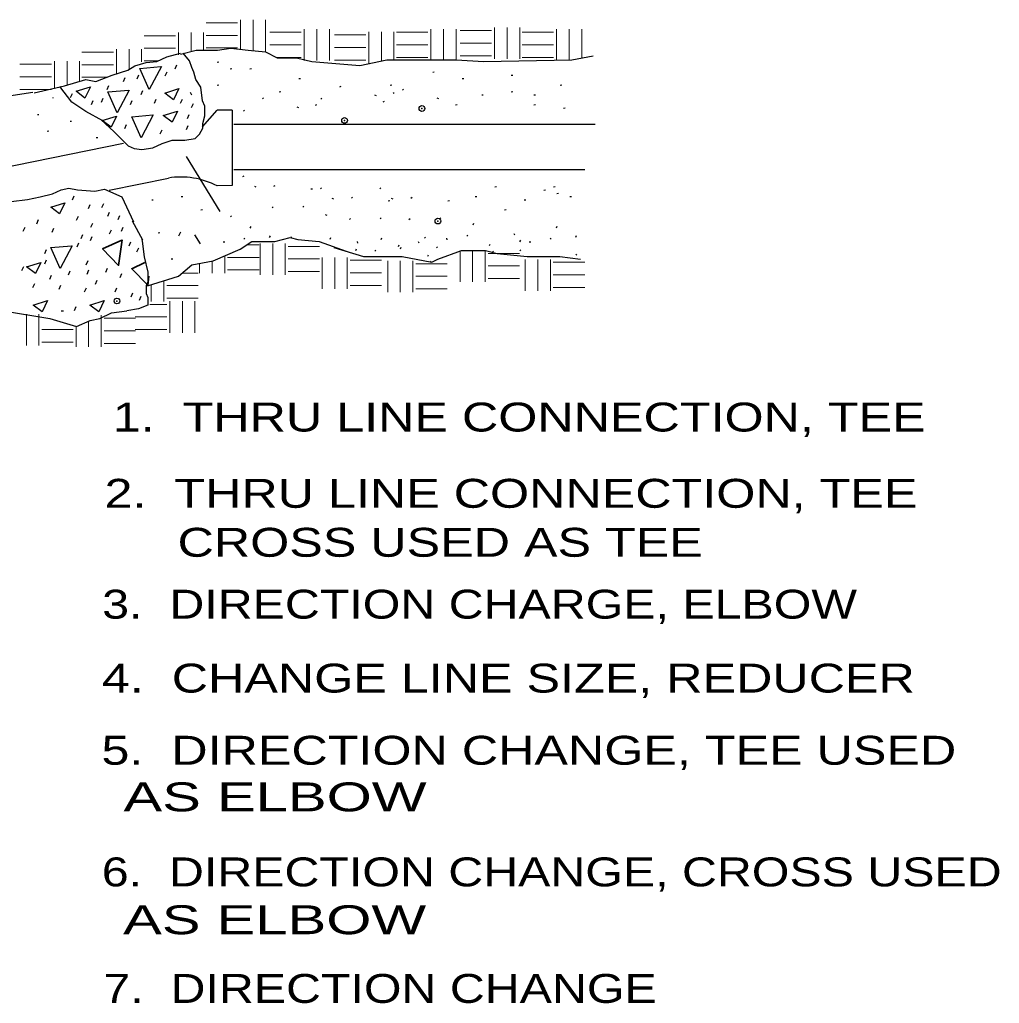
# Model space of a CAD drawing. Extents: x -7241 to 22379, y -6017 to 22379.
# Drawn here: x 4133 to 7385, y -4296 to -1031 of the extents above; entities that cross this region are included whole.
import ezdxf

# ---------------------------------------------------------------- set-up
doc = ezdxf.new("R2010")
doc.units = 0
doc.header["$LTSCALE"] = 38
doc.header["$PDMODE"] = 32
doc.header["$PDSIZE"] = 19
doc.layers.add('10', color=7, linetype='Continuous', lineweight=25)

msp = doc.modelspace()

# ---------------------------------------------------------------- linework, layer by layer
at = {"layer": '10', "lineweight": 13}
for p, q in [((4751.5, -1041.7), (4855.66, -1041.7)), ((4866.08, -1031.29), (4866.08, -1129.23)), ((4907.75, -1031.29), (4907.75, -1133.88)), ((4949.41, -1031.29), (4949.41, -1135.45)), ((4660.23, -1074.32), (4660.23, -1148.08)), ((4701.89, -1074.32), (4701.89, -1136.68)), ((4743.56, -1074.32), (4743.56, -1132.06)), ((4963.07, -1073.26), (5067.24, -1073.26)), ((5077.65, -1062.84), (5077.65, -1167.01)), ((5119.32, -1062.84), (5119.32, -1167.01)), ((5160.99, -1062.84), (5160.99, -1167.01)), ((5292.08, -1071.45), (5292.08, -1175.62)), ((5333.75, -1071.45), (5333.75, -1168.11)), ((5375.42, -1071.45), (5375.42, -1164.16)), ((5383.35, -1073.26), (5487.52, -1073.26)), ((5497.94, -1062.84), (5497.94, -1164.16)), ((5539.6, -1062.84), (5539.6, -1164.16)), ((5581.27, -1062.84), (5581.27, -1164.16)), ((5594.92, -1067.52), (5699.09, -1067.52)), ((5709.51, -1057.11), (5709.51, -1161.27)), ((5751.17, -1057.11), (5751.17, -1161.27)), ((5792.84, -1057.11), (5792.84, -1161.27)), ((5800.78, -1073.26), (5904.94, -1073.26)), ((5915.36, -1062.84), (5915.36, -1167.01)), ((5957.03, -1062.84), (5957.03, -1164.36)), ((5998.69, -1062.84), (5998.69, -1158.25)), ((4545.64, -1084.73), (4649.81, -1084.73)), ((4751.5, -1083.37), (4855.66, -1083.37)), ((5177.5, -1081.87), (5281.67, -1081.87)), ((5594.92, -1109.19), (5699.09, -1109.19)), ((4339.79, -1139.24), (4443.96, -1139.24)), ((4454.37, -1128.82), (4454.37, -1210.92)), ((4496.04, -1128.82), (4496.04, -1196.48)), ((4537.71, -1128.82), (4537.71, -1171.43)), ((4545.64, -1126.4), (4649.81, -1126.4)), ((4751.5, -1125.04), (4855.66, -1125.04)), ((4963.07, -1114.93), (5067.24, -1114.93)), ((5177.5, -1123.53), (5281.67, -1123.53)), ((5383.35, -1114.93), (5487.52, -1114.93)), ((5800.78, -1114.93), (5904.94, -1114.93)), ((4248.52, -1168.99), (4248.52, -1258.74)), ((4290.19, -1168.99), (4290.19, -1248.49)), ((4331.86, -1168.99), (4331.86, -1235.96)), ((4545.64, -1168.07), (4593.64, -1168.07)), ((4985.16, -1156.59), (5067.24, -1156.59)), ((5177.5, -1165.2), (5281.67, -1165.2)), ((5383.35, -1156.59), (5487.52, -1156.59)), ((5594.92, -1150.86), (5699.09, -1150.86)), ((5800.78, -1156.59), (5904.94, -1156.59)), ((4133.94, -1179.4), (4238.11, -1179.4)), ((4339.79, -1180.91), (4443.96, -1180.91)), ((4133.94, -1221.07), (4238.11, -1221.07)), ((4339.79, -1222.57), (4421.97, -1222.57)), ((4133.94, -1262.74), (4238.11, -1262.74)), ((4886.6, -1778.43), (4927.39, -1778.43)), ((4931.37, -1774.14), (4931.37, -1878.3)), ((4973.04, -1774.14), (4973.04, -1878.3)), ((5014.7, -1774.14), (5014.7, -1878.3)), ((5024.35, -1783.82), (5128.52, -1783.82)), ((4813.58, -1815.07), (4813.58, -1872.9)), ((4823.22, -1820.09), (4927.39, -1820.09)), ((5024.35, -1825.49), (5128.52, -1825.49)), ((5137.22, -1820.04), (5137.22, -1924.2)), ((5178.89, -1820.04), (5178.89, -1924.2)), ((5220.56, -1820.04), (5220.56, -1924.2)), ((5594.67, -1797.09), (5594.67, -1901.25)), ((5636.34, -1797.09), (5636.34, -1901.25)), ((5678.01, -1797.09), (5678.01, -1901.25)), ((5687.65, -1806.77), (5791.82, -1806.77)), ((5811.3, -1826.79), (5811.3, -1930.96)), ((5852.97, -1826.79), (5852.97, -1930.96)), ((5894.64, -1826.79), (5894.64, -1930.96)), ((4730.24, -1839.8), (4730.24, -1872.9)), ((4771.91, -1832.2), (4771.91, -1872.9)), ((5230.2, -1829.72), (5334.37, -1829.72)), ((5354.51, -1831.51), (5354.51, -1935.68)), ((5396.18, -1831.51), (5396.18, -1935.68)), ((5437.85, -1831.51), (5437.85, -1935.68)), ((5447.49, -1841.2), (5551.66, -1841.2)), ((5687.65, -1848.44), (5791.82, -1848.44)), ((5904.28, -1836.48), (6008.45, -1836.48)), ((4672.51, -1872.16), (4725.12, -1872.16)), ((4823.22, -1861.76), (4927.39, -1861.76)), ((5024.35, -1867.16), (5128.52, -1867.16)), ((5230.2, -1871.39), (5334.37, -1871.39)), ((5447.49, -1882.87), (5551.66, -1882.87)), ((5687.65, -1890.11), (5791.82, -1890.11)), ((5904.28, -1878.15), (6008.45, -1878.15)), ((4569.64, -1911.29), (4569.64, -1966.64)), ((4611.31, -1898.22), (4611.31, -1966.64)), ((4620.95, -1913.82), (4725.12, -1913.82)), ((5230.2, -1913.06), (5334.37, -1913.06)), ((5447.49, -1924.53), (5551.66, -1924.53)), ((5904.28, -1919.81), (6008.45, -1919.81)), ((4620.95, -1955.49), (4725.12, -1955.49)), ((4564.47, -1976.32), (4620.95, -1976.32)), ((4631.37, -1965.91), (4631.37, -2070.07)), ((4673.03, -1965.91), (4673.03, -2070.07)), ((4714.7, -1965.91), (4714.7, -2070.07)), ((4155.4, -2008.18), (4155.4, -2112.35)), ((4197.06, -2008.18), (4197.06, -2112.35)), ((4403.51, -2012.4), (4403.51, -2116.56)), ((4413.15, -2022.08), (4517.32, -2022.08)), ((4516.78, -2017.99), (4620.95, -2017.99)), ((4320.17, -2048.64), (4320.17, -2116.56)), ((4361.84, -2032.12), (4361.84, -2116.56)), ((4206.71, -2059.53), (4310.87, -2059.53)), ((4413.15, -2063.75), (4517.32, -2063.75)), ((4516.78, -2059.66), (4620.95, -2059.66)), ((4206.71, -2101.2), (4310.87, -2101.2)), ((4413.15, -2105.42), (4517.32, -2105.42))]:
    msp.add_line(p, q, dxfattribs=at)
at = {"layer": '10'}
for p, q in [((4788.11, -1172.33), (4793.5, -1171.73)), ((4621.06, -1205.75), (4615.14, -1219.07)), ((4653.97, -1182.03), (4648.05, -1195.35)), ((4831.49, -1194.1), (4836.88, -1193.5)), ((4896.56, -1194.1), (4901.96, -1193.5)), ((5503.9, -1204.98), (5509.3, -1204.38)), ((4481.98, -1224.64), (4476.06, -1237.96)), ((4527.63, -1215.83), (4521.7, -1229.15)), ((5059.24, -1226.74), (5064.64, -1226.14)), ((5601.51, -1226.74), (5606.91, -1226.14)), ((5764.19, -1215.86), (5769.59, -1215.26)), ((4305.72, -1305.23), (4266.67, -1253.07)), ((4427.77, -1250.62), (4421.85, -1263.94)), ((4540.91, -1267.16), (4534.99, -1280.48)), ((4788.11, -1248.51), (4793.5, -1247.91)), ((4994.17, -1270.27), (4999.56, -1269.67)), ((5196.18, -1254.12), (5199.78, -1251.73)), ((5362.91, -1248.51), (5368.31, -1247.91)), ((5372.38, -1275.41), (5375.98, -1273.01)), ((5403.72, -1263.99), (5407.32, -1261.59)), ((5764.19, -1270.27), (5769.59, -1269.67)), ((5926.87, -1248.51), (5932.27, -1247.91)), ((4242.2, -1289.94), (4243.96, -1290.65)), ((4307.01, -1277.81), (4301.09, -1291.13)), ((4375.91, -1300.22), (4369.99, -1313.54)), ((4408.91, -1293.14), (4402.99, -1306.46)), ((4505.56, -1300.22), (4499.64, -1313.54)), ((4584.97, -1296.01), (4579.05, -1309.33)), ((4672, -1296.01), (4666.08, -1309.33)), ((4704.39, -1281.37), (4699.56, -1273.29)), ((4747.56, -1318.13), (4740.07, -1300.61)), ((4939.24, -1293.58), (4942.83, -1291.18)), ((5132.33, -1294.33), (5135.93, -1291.94)), ((5316.85, -1284.14), (5311.46, -1281.74)), ((5339.87, -1304.19), (5343.46, -1301.8)), ((5524.39, -1294), (5519, -1291.6)), ((5666.58, -1281.15), (5671.98, -1280.55)), ((5840.11, -1281.15), (5845.51, -1280.55)), ((4708.5, -1310.1), (4702.58, -1323.42)), ((4740.35, -1387.15), (4788.32, -1331.07)), ((4838.32, -1331.46), (4788.32, -1331.07)), ((4838.32, -1331.46), (4838.32, -1581.53)), ((4875.38, -1333.78), (4878.98, -1331.39)), ((5059.9, -1323.59), (5054.51, -1321.19)), ((5115.44, -1314.86), (5119.03, -1312.47)), ((5579.82, -1313.8), (5585.22, -1313.2)), ((5840.11, -1313.8), (5845.51, -1313.2)), ((5937.72, -1324.68), (5943.11, -1324.08)), ((4191.61, -1346.45), (4197, -1345.85)), ((4300.06, -1368.21), (4305.46, -1367.61)), ((4694.47, -1346.72), (4688.55, -1360.04)), ((4224.14, -1400.86), (4229.54, -1400.26)), ((4486.7, -1380.53), (4480.78, -1393.85)), ((4604.62, -1397.43), (4598.7, -1410.75)), ((4691.66, -1383.34), (4685.74, -1396.66)), ((4843.8, -1378.44), (6043.26, -1378.44)), ((4386.82, -1422.62), (4392.22, -1422.02)), ((3996.88, -1539.34), (4477.57, -1440.94)), ((4798.65, -1668.12), (4686.23, -1485.25)), ((4843.8, -1528.44), (6008.95, -1528.44)), ((4430.08, -1597.2), (4626.46, -1557)), ((4874.01, -1552.08), (4877.61, -1549.68)), ((4838.32, -1581.53), (4788.34, -1582.79)), ((4918.45, -1587.45), (4913.05, -1585.05)), ((4977.08, -1583.74), (4980.68, -1581.34)), ((5099.54, -1592.99), (5104.93, -1592.39)), ((5130.96, -1591.53), (5134.56, -1589.13)), ((5328.61, -1591.53), (5332.21, -1589.13)), ((5709.97, -1585.86), (5715.36, -1585.26)), ((5872.65, -1596.74), (5878.04, -1596.14)), ((5905.18, -1585.86), (5910.58, -1585.26)), ((4312.62, -1617.17), (4306.7, -1630.49)), ((4571.2, -1629.39), (4576.59, -1628.79)), ((4668.81, -1618.5), (4674.2, -1617.9)), ((5175.4, -1626.9), (5170, -1624.5)), ((5234.03, -1623.2), (5237.63, -1620.8)), ((5356.48, -1632.44), (5361.88, -1631.84)), ((5373.05, -1626.9), (5367.65, -1624.5)), ((5431.68, -1623.2), (5435.28, -1620.8)), ((5554.14, -1632.44), (5559.53, -1631.84)), ((5644.89, -1618.5), (5650.29, -1617.9)), ((5807.57, -1629.39), (5812.97, -1628.79)), ((5916.03, -1607.62), (5921.42, -1607.02)), ((5959.41, -1618.5), (5964.81, -1617.9)), ((4365.97, -1645.34), (4360.05, -1658.66)), ((4410.89, -1642.52), (4404.97, -1655.84)), ((4733.88, -1662.03), (4739.27, -1661.43)), ((4970.59, -1654.58), (4974.19, -1652.19)), ((5072.87, -1652.33), (5076.47, -1649.94)), ((5742.5, -1662.03), (5747.9, -1661.43)), ((4194.7, -1696.05), (4188.78, -1709.37)), ((4326.66, -1684.78), (4320.74, -1698.1)), ((4430.55, -1670.7), (4424.63, -1684.02)), ((4464.24, -1681.96), (4458.32, -1695.29)), ((4832.23, -1684.17), (4835.83, -1681.78)), ((5154.02, -1680.95), (5148.62, -1678.55)), ((5227.54, -1694.03), (5231.14, -1691.64)), ((5329.81, -1691.78), (5333.41, -1689.39)), ((5425.19, -1694.03), (5428.79, -1691.64)), ((5527.47, -1691.78), (5531.07, -1689.39)), ((4149.78, -1721.41), (4143.86, -1734.73)), ((4245.24, -1724.22), (4239.32, -1737.54)), ((4374.39, -1707.32), (4368.47, -1720.64)), ((4436.16, -1729.86), (4430.24, -1743.18)), ((4475.47, -1721.41), (4469.55, -1734.73)), ((4542.02, -1763.38), (4507.99, -1700.07)), ((4899.84, -1717.28), (4897.44, -1722.68)), ((5639.57, -1707.4), (5637.17, -1712.8)), ((5915.74, -1717.28), (5913.34, -1722.68)), ((4341.89, -1744.81), (4335.97, -1758.13)), ((4372.38, -1752.04), (4366.45, -1765.36)), ((4537.54, -1755.46), (4539.65, -1766.75)), ((4592.89, -1738.21), (4598.28, -1737.61)), ((4666.25, -1736.02), (4660.33, -1749.34)), ((4713.68, -1745.36), (4731.82, -1775.53)), ((4880.83, -1759.86), (4878.43, -1756.26)), ((4964, -1748.24), (4961.6, -1753.63)), ((5036.77, -1755.86), (5034.37, -1752.27)), ((5164.62, -1755.01), (5162.22, -1760.41)), ((5333.82, -1756.81), (5331.42, -1762.21)), ((5480.36, -1756.82), (5477.96, -1753.22)), ((5551.61, -1761.88), (5551.01, -1756.48)), ((5620.57, -1749.97), (5618.17, -1746.37)), ((5776.51, -1745.98), (5774.11, -1742.38)), ((5896.73, -1759.86), (5894.34, -1756.26)), ((5979.91, -1748.24), (5977.51, -1753.63)), ((4328.23, -1773.31), (4322.3, -1786.64)), ((4500.74, -1769.3), (4494.82, -1782.62)), ((4527.2, -1789.88), (4521.27, -1803.2)), ((4811.87, -1771.76), (4811.27, -1766.37)), ((5249.92, -1793.32), (5247.52, -1798.72)), ((5255.46, -1772.72), (5254.86, -1767.32)), ((5391.99, -1779.54), (5389.59, -1784.93)), ((5397.98, -1787.77), (5395.58, -1793.16)), ((5459.07, -1772.53), (5456.68, -1768.94)), ((5520.31, -1788.34), (5517.91, -1784.74)), ((5694.12, -1776.93), (5691.72, -1782.33)), ((5794.84, -1762.94), (5792.45, -1768.33)), ((5796.48, -1798.23), (5794.08, -1794.63)), ((5827.78, -1771.76), (5827.18, -1766.37)), ((4221.16, -1795.52), (4215.24, -1808.84)), ((4636.27, -1825.27), (4641.67, -1824.67)), ((5314.81, -1799.39), (5312.41, -1795.79)), ((5489.09, -1812.35), (5486.69, -1817.74)), ((5705.71, -1803.19), (5703.31, -1799.59)), ((5981.88, -1813.07), (5979.48, -1809.48)), ((4145.35, -1851.86), (4139.43, -1865.18)), ((4221.16, -1829.32), (4215.24, -1842.64)), ((4358.74, -1832.14), (4352.81, -1845.46)), ((4423.31, -1857.49), (4417.39, -1870.81)), ((5499.28, -1836.39), (5496.89, -1832.79)), ((4238.01, -1880.03), (4232.09, -1893.35)), ((4299.77, -1865.95), (4293.85, -1879.27)), ((4361.54, -1863.13), (4355.62, -1876.45)), ((4471.04, -1874.4), (4465.12, -1887.72)), ((4181.85, -1908.2), (4175.93, -1921.52)), ((4268.89, -1913.84), (4262.97, -1927.16)), ((4353.12, -1922.29), (4347.2, -1935.61)), ((4389.62, -1896.93), (4383.7, -1910.26)), ((4454.2, -1922.29), (4448.28, -1935.61)), ((4507.54, -1939.19), (4501.62, -1952.51)), ((4535.62, -1950.46), (4529.7, -1963.78)), ((4319.43, -1984.27), (4313.51, -1997.59)), ((4270.31, -1997.11), (4278.3, -1997.11))]:
    msp.add_line(p, q, dxfattribs=at)
for points in [[(4180.78, -1274.52), (4282.14, -1250.91), (4352.86, -1229.65), (4385.86, -1236.73), (4440.08, -1215.48), (4491.94, -1198.94), (4515.51, -1184.77), (4553.22, -1172.96), (4588.58, -1170.6), (4621.58, -1154.07), (4666.37, -1142.26)], [(4666.83, -1146.27), (4718.75, -1132.06), (4789.13, -1132.06), (4833.91, -1125.64), (4891.49, -1132.06), (4949.07, -1138.48), (4987.45, -1157.74), (5051.43, -1157.74), (5102.61, -1170.58), (5262.55, -1183.42), (5352.12, -1164.16), (5467.28, -1164.16), (5582.43, -1164.16), (5672, -1170.58), (5966.29, -1164.16), (6036.67, -1151.32)], [(4740.07, -1300.61), (4734.73, -1255.63), (4718.23, -1229.65), (4711.16, -1206.03), (4704.08, -1189.5), (4697.01, -1168.24), (4675.8, -1142.26)], [(4603.23, -1187.04), (4563.27, -1262.52), (4532.19, -1192.96), (4601.75, -1187.04)], [(3839.91, -1317.09), (3973.44, -1298.97), (4056.61, -1298.97), (4082.2, -1286.13), (4176.1, -1271.63)], [(4496.3, -1264.96), (4456.34, -1340.44), (4425.26, -1270.88), (4494.82, -1264.96)], [(4409.43, -1366.64), (4352.86, -1335.93), (4305.72, -1305.23)], [(4741.16, -1375.91), (4747.56, -1350.23), (4747.56, -1318.13)], [(4403.64, -1363.24), (4445.76, -1402.63), (4473.83, -1430.76), (4493.49, -1450.45), (4513.14, -1458.89), (4538.41, -1461.71), (4574.91, -1456.08), (4605.79, -1442.01), (4639.48, -1430.76), (4681.6, -1430.76), (4715.29, -1425.13), (4729.33, -1411.07), (4740.56, -1391.38), (4740.56, -1374.5)], [(4576.44, -1347.62), (4536.48, -1423.1), (4505.4, -1353.55), (4574.96, -1347.62)], [(3976.64, -1695.78), (4005.43, -1673.34), (4059.81, -1650.91), (4104.59, -1634.88), (4158.97, -1628.47), (4200.56, -1618.85), (4242.14, -1609.24), (4270.93, -1596.42), (4296.52, -1590.01), (4325.31, -1596.42)], [(4325.31, -1596.42), (4382.89, -1599.9), (4414.88, -1593.48), (4472.46, -1619.16), (4510.84, -1702.61)], [(4557.57, -1915.07), (4659.94, -1882.98), (4704.72, -1844.46), (4775.09, -1831.62), (4864.66, -1793.1), (4903.05, -1767.43), (4979.82, -1767.43), (5031, -1754.59), (5056.59, -1761.01), (5126.96, -1767.43), (5216.53, -1799.52)], [(3947.87, -1769.38), (3938.27, -1811.68), (3912.68, -1850.2), (3893.49, -1869.46), (3887.09, -1901.55), (3925.47, -1907.97), (3957.46, -1952.91), (3983.05, -1952.91), (4079.02, -1997.84), (4232.56, -2023.52), (4322.13, -2049.2), (4366.91, -2029.94), (4398.9, -2023.52), (4437.29, -2004.26), (4488.47, -1997.84)], [(4306.91, -1781.47), (4266.95, -1856.95), (4235.86, -1787.39), (4305.43, -1781.47)], [(4539.65, -1766.75), (4546.05, -1818.1), (4558.84, -1869.46), (4558.84, -1901.55), (4552.44, -1914.39), (4552.44, -1940.07), (4558.84, -1952.91), (4558.84, -1978.59), (4526.85, -1991.42), (4488.47, -1997.84)], [(5175.94, -1787.09), (5274.58, -1816.74), (5373.21, -1816.74), (5402.8, -1816.74), (5501.43, -1836.5), (5521.16, -1826.62), (5600.06, -1796.97), (5678.97, -1796.97), (5718.42, -1806.86), (5817.05, -1816.74), (5925.55, -1816.74), (5994.59, -1826.62)]]:
    msp.add_lwpolyline(points, dxfattribs=at)
for points in [[(4367.53, -1254.28), (4349.77, -1291.28), (4320.17, -1269.08)], [(4661.78, -1260.08), (4644.02, -1297.08), (4614.42, -1274.88)], [(4656.72, -1334.45), (4638.96, -1371.46), (4609.36, -1349.25)], [(4454.57, -1351.36), (4436.81, -1388.36), (4407.21, -1366.16)], [(4283.3, -1638.71), (4265.54, -1675.71), (4235.94, -1653.51)], [(4203.07, -1836.78), (4185.31, -1873.78), (4155.71, -1851.58)], [(4225.53, -1963.55), (4207.77, -2000.55), (4178.17, -1978.35)], [(4413.64, -1963.55), (4395.89, -2000.55), (4366.29, -1978.35)]]:
    msp.add_lwpolyline(points, close=True, dxfattribs=at)
at = {"layer": '10', "lineweight": 35}
for points in [[(4472.95, -1762.15), (4461.21, -1846.74), (4408.21, -1792.01), (4471.56, -1762.65)], [(4562.04, -1882.29), (4557.86, -1912.4), (4504.86, -1857.67), (4548.46, -1837.47)]]:
    msp.add_lwpolyline(points, dxfattribs=at)
at = {"layer": '10'}
msp.add_arc((4668.25, -1815.62), 261.97, 62.71565, 99.17782, dxfattribs=at)
for p in [(5468.22, -1326.07), (5211.27, -1365.52), (5521.41, -1699.56), (4455.93, -1964.98)]:
    msp.add_point(p, dxfattribs=at)

# ---------------------------------------------------------------- texts
for s, width, p in [('1.  THRU LINE CONNECTION, TEE', 1.3, (4441.88, -2398.07)), ('2.  THRU LINE CONNECTION, TEE', 1.3, (4414.52, -2651.17)), ('CROSS USED AS TEE', 1.3, (4657.03, -2813.69)), ('3.  DIRECTION CHARGE, ELBOW', 1.25, (4406.86, -3019.04)), ('4.  CHANGE LINE SIZE, REDUCER', 1.3, (4405.76, -3264.4)), ('5.  DIRECTION CHANGE, TEE USED', 1.3, (4404.37, -3503.85)), ('    AS ELBOW', 1.5, (4263.63, -3658.53)), ('6.  DIRECTION CHANGE, CROSS USED', 1.25, (4405.53, -3907.54)), ('    AS ELBOW', 1.5, (4262.33, -4066.3)), ('7.  DIRECTION CHANGE', 1.25, (4410.74, -4294.28))]:
    msp.add_text(s, height=96, dxfattribs=dict(at, width=width)).set_placement(p)

doc.saveas('drawing.dxf')
